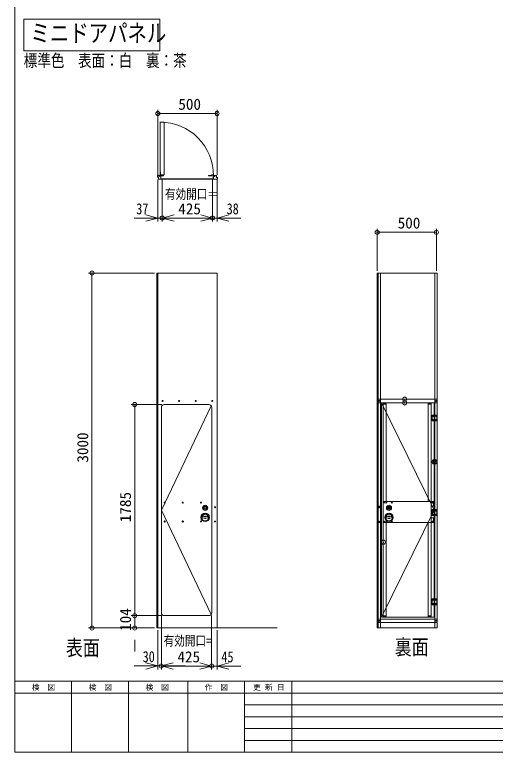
# Model space of a CAD drawing. Units: millimetres, scale not verified. Extents: x -20405 to 20405, y -7243 to 7243.
# Drawn here: x -20405 to -16348, y -3857 to 2378 of the extents above; entities that cross this region are included whole.
import ezdxf
from ezdxf.enums import TextEntityAlignment as Align

# ---------------------------------------------------------------- set-up
doc = ezdxf.new("R2010")
doc.units = ezdxf.units.MM
doc.header["$LTSCALE"] = 70
doc.header["$PDMODE"] = 32
doc.header["$PDSIZE"] = 35
for name, color, linetype, lineweight in [('0-0_(2m)Rｸﾘｱｺｰﾅｰﾊﾟﾈﾙ', 7, 'Continuous', 9), ('1-4_(3m)ﾐﾆﾄﾞｱﾊﾟﾈﾙ', 7, 'Continuous', 9), ('1-D_0', 7, 'Continuous', 9), ('2-F_MAIN', 4, 'Continuous', 5), ('3-4_text', 7, 'Continuous', 9), ('3-7_図面枠', 7, 'Continuous', 9)]:
    doc.layers.add(name, color=color, linetype=linetype, lineweight=lineweight)
doc.styles.add('ＭＳ ゴシック', font='')
doc.styles.get('ＭＳ ゴシック').set_extended_font_data('MS Gothic')

msp = doc.modelspace()

# ---------------------------------------------------------------- linework, layer by layer
at = {"layer": '0-0_(2m)Rｸﾘｱｺｰﾅｰﾊﾟﾈﾙ'}
for p, q in [((-20405.27, 7242.75), (-20405.27, -3857.25)), ((-20328.48, 2073.05), (-20328.48, 2339.05))]:
    msp.add_line(p, q, dxfattribs=at)
at = {"layer": '1-4_(3m)ﾐﾆﾄﾞｱﾊﾟﾈﾙ'}
for p, q in [((-19145.04, 1469.43), (-19181.04, 1469.43)), ((-19176.84, 1020.68), (-19176.84, 1469.43)), ((-19145.04, 1469.43), (-19145.04, 1024.43)), ((-19180.59, 1017.68), (-19200.59, 1017.68)), ((-19181.78, 1016.48), (-19199.39, 1016.48)), ((-19199.39, 1004.88), (-19199.39, 1016.48)), ((-19191.39, 1004.77), (-19199.39, 1004.77)), ((-19194.84, 1018.88), (-19179.24, 1018.88)), ((-19194.84, 1018.88), (-19194.84, 1017.68)), ((-19194.84, 1017.68), (-19158.84, 1017.68)), ((-19192.59, 987.68), (-19192.59, 1003.68)), ((-19191.39, 988.77), (-19191.39, 1004.77)), ((-19180.59, 1009.18), (-19180.59, 1017.68)), ((-19176.84, 1018.88), (-19158.84, 1018.88)), ((-19173.54, 1049.43), (-19173.54, 1024.43)), ((-19145.04, 1024.43), (-19173.54, 1024.43)), ((-19148.09, 1017.38), (-19173.08, 1017.38)), ((-19173.08, 988.88), (-19173.08, 1017.38)), ((-19148.09, 1016.18), (-19171.89, 1016.18)), ((-19171.89, 990.08), (-19171.89, 1016.18)), ((-19158.84, 1018.77), (-19158.84, 1017.27)), ((-19148.09, 1016.07), (-19148.09, 1017.27)), ((-18743.09, 1017.38), (-18768.08, 1017.38)), ((-18768.08, 1016.07), (-18768.08, 1017.27)), ((-18741.88, 1016.18), (-18768.08, 1016.18)), ((-18728.09, 1024.88), (-18743.09, 1024.88)), ((-18743.09, 1017.38), (-18743.09, 1024.88)), ((-18729.28, 1023.68), (-18741.88, 1023.68)), ((-18741.88, 1016.18), (-18741.88, 1023.68)), ((-18729.28, 990.08), (-18729.28, 1023.68)), ((-18729.28, 1023.68), (-18728.69, 1006.28)), ((-18728.09, 988.88), (-18728.09, 1024.88)), ((-18720.59, 1009.07), (-18720.59, 1017.57)), ((-18719.39, 1009.18), (-18720.59, 1009.18)), ((-18719.39, 1009.18), (-18719.39, 1016.48)), ((-18701.79, 1016.48), (-18719.39, 1016.48)), ((-18701.79, 1000.48), (-18701.79, 1016.48)), ((-18693.79, 1000.48), (-18701.79, 1000.48)), ((-18692.59, 1001.68), (-18700.58, 1001.68)), ((-18693.79, 988.88), (-18693.79, 1000.48)), ((-18692.59, 987.68), (-18692.59, 1001.68)), ((-19154.59, 987.68), (-19192.59, 987.68)), ((-18693.79, 988.88), (-19191.39, 988.88)), ((-18728.09, 988.88), (-19173.08, 988.88)), ((-18729.28, 990.08), (-19171.89, 990.08)), ((-19154.59, 988.88), (-19154.59, 987.68)), ((-18729.58, 988.77), (-18729.58, 987.57)), ((-18692.59, 987.68), (-18729.58, 987.68)), ((-19205.39, 193.73), (-19205.39, -2806.27)), ((-18697.39, 193.73), (-19205.39, 193.73)), ((-19197.39, 193.73), (-19197.39, -2806.27)), ((-18697.39, 193.73), (-18697.39, -2806.27)), ((-17345.16, 193.74), (-16837.16, 193.74)), ((-17345.16, 193.69), (-17345.16, -2806.31)), ((-17337.17, 68), (-17337.16, 193.74)), ((-17337.16, 193.74), (-17337.16, -2806.26)), ((-17317.16, 193.74), (-17317.16, -872.26)), ((-16857.16, 193.74), (-16857.16, -872.26)), ((-16837.18, 67.95), (-16837.16, 193.69)), ((-16837.16, 193.74), (-16837.16, -2806.26)), ((-16837.32, -1282.09), (-16837.18, 19.35)), ((-17336.17, -872.26), (-17336.17, -902.26)), ((-17317.16, -872.26), (-17317.16, -902.26)), ((-16857.16, -872.26), (-16857.16, -902.26)), ((-18767.39, -917.27), (-19142.39, -917.27)), ((-17336.17, -902.26), (-16838.16, -902.26)), ((-17317.16, -902.26), (-17317.16, -1776.26)), ((-17309.66, -904.26), (-16864.66, -904.26)), ((-17309.66, -904.26), (-17309.66, -2714.26)), ((-17294.66, -904.26), (-17294.66, -2714.26)), ((-17269.67, -904.26), (-17269.67, -1736.26)), ((-16914.66, -904.26), (-16914.66, -1736.26)), ((-16889.66, -904.26), (-16889.66, -1736.26)), ((-16864.66, -904.26), (-16864.66, -1006.26)), ((-16857.16, -902.26), (-16857.16, -1006.26)), ((-19167.39, -2677.27), (-19167.39, -942.27)), ((-18742.39, -2677.27), (-18742.39, -942.27)), ((-16879.42, -1056.26), (-16879.42, -1006.26)), ((-16864.41, -1006.26), (-16879.42, -1006.26)), ((-16864.41, -1056.26), (-16879.42, -1056.26)), ((-16864.66, -1056.26), (-16864.66, -1806.26)), ((-16864.41, -1056.26), (-16864.41, -1006.26)), ((-16857.41, -1019.26), (-16864.41, -1019.26)), ((-16857.41, -1043.26), (-16864.41, -1043.26)), ((-16842.41, -1006.26), (-16863.91, -1006.26)), ((-16863.91, -1019.26), (-16863.91, -1006.26)), ((-16863.91, -1056.26), (-16863.91, -1043.26)), ((-16842.41, -1056.26), (-16863.91, -1056.26)), ((-16857.91, -1043.26), (-16857.91, -1019.26)), ((-16857.41, -1056.26), (-16857.41, -1006.26)), ((-16857.16, -1056.26), (-16857.16, -1806.26)), ((-16842.41, -1056.26), (-16842.41, -1006.26)), ((-17345.16, -1282.27), (-17345.17, -1330.71)), ((-17337.16, -2631.96), (-17337.16, -1330.64)), ((-16837.16, -2632.01), (-16837.16, -1330.69)), ((-16868.16, -1736.26), (-17293.16, -1736.26)), ((-17293.16, -1736.26), (-17293.16, -1916.26)), ((-16889.66, -1736.26), (-16889.66, -1776.26)), ((-16868.16, -1736.26), (-16868.16, -1776.26)), ((-17335.96, -1776.26), (-17335.96, -1916.26)), ((-17315.96, -1776.26), (-17335.96, -1776.26)), ((-17317.16, -1776.26), (-17317.16, -1916.26)), ((-17315.96, -1776.26), (-17315.96, -1916.26)), ((-17245.91, -1779.28), (-17245.91, -1803.24)), ((-17244.41, -1779.28), (-17245.91, -1779.28)), ((-17244.41, -1803.24), (-17245.91, -1803.24)), ((-17244.41, -1779.28), (-17244.41, -1803.24)), ((-16868.16, -1776.26), (-16890.16, -1776.26)), ((-16890.16, -1776.26), (-16890.16, -1876.26)), ((-16889.66, -1776.26), (-16889.66, -1876.26)), ((-16864.41, -1806.26), (-16879.42, -1806.26)), ((-16879.42, -1856.26), (-16879.42, -1806.26)), ((-16864.41, -1856.26), (-16864.41, -1806.26)), ((-16842.41, -1806.26), (-16863.91, -1806.26)), ((-16863.91, -1819.26), (-16863.91, -1806.26)), ((-16857.41, -1856.26), (-16857.41, -1806.26)), ((-16842.41, -1856.26), (-16842.41, -1806.26)), ((-18821.76, -1870.27), (-18822.87, -1870.27)), ((-18797.39, -1863.77), (-18821.76, -1866.27)), ((-18821.76, -1866.27), (-18821.76, -1876.27)), ((-18773.01, -1866.27), (-18797.39, -1863.77)), ((-18773.01, -1866.27), (-18773.01, -1876.27)), ((-18771.91, -1870.27), (-18773.01, -1870.27)), ((-17270.65, -1870.26), (-17269.53, -1870.26)), ((-17269.53, -1866.26), (-17245.17, -1863.76)), ((-17269.53, -1866.26), (-17269.53, -1876.26)), ((-17220.79, -1870.26), (-17219.68, -1870.26)), ((-16864.41, -1856.26), (-16879.42, -1856.26)), ((-16864.66, -1856.26), (-16864.66, -2561.26)), ((-16857.41, -1819.26), (-16864.41, -1819.26)), ((-16857.41, -1843.26), (-16864.41, -1843.26)), ((-16863.91, -1856.26), (-16863.91, -1843.26)), ((-16842.41, -1856.26), (-16863.91, -1856.26)), ((-16857.91, -1843.26), (-16857.91, -1819.26)), ((-16857.16, -1856.26), (-16857.16, -2561.26)), ((-19131.38, -1906.27), (-19147.39, -1906.27)), ((-19139.39, -1898.27), (-19139.39, -1914.27)), ((-18978.39, -1906.27), (-18994.39, -1906.27)), ((-18986.39, -1898.27), (-18986.39, -1914.27)), ((-18825.88, -1871.27), (-18825.88, -1874.27)), ((-18822.89, -1874.27), (-18825.88, -1874.27)), ((-18822.89, -1871.27), (-18822.89, -1874.27)), ((-18821.76, -1872.27), (-18822.89, -1872.27)), ((-18771.89, -1872.27), (-18773.01, -1872.27)), ((-18771.89, -1871.27), (-18771.89, -1874.27)), ((-18768.89, -1874.27), (-18771.89, -1874.27)), ((-18768.89, -1871.27), (-18768.89, -1874.27)), ((-17315.96, -1916.26), (-17335.96, -1916.26)), ((-17317.16, -1916.26), (-17317.16, -2731.26)), ((-16868.16, -1916.26), (-17293.16, -1916.26)), ((-17270.66, -1871.26), (-17270.66, -1874.26)), ((-17270.66, -1872.26), (-17269.53, -1872.26)), ((-17269.67, -1916.26), (-17269.67, -2714.26)), ((-17245.17, -1878.76), (-17269.53, -1876.26)), ((-17220.79, -1876.26), (-17245.17, -1878.76)), ((-17220.79, -1872.26), (-17219.66, -1872.26)), ((-17216.66, -1871.26), (-17216.66, -1874.26)), ((-16914.66, -1916.26), (-16914.66, -2714.26)), ((-16868.16, -1876.26), (-16890.16, -1876.26)), ((-16889.66, -1876.26), (-16889.66, -1916.26)), ((-16889.66, -1916.26), (-16889.66, -2714.26)), ((-16868.16, -1876.26), (-16868.16, -1916.26)), ((-16864.41, -2561.26), (-16879.42, -2561.26)), ((-16879.42, -2611.26), (-16879.42, -2561.26)), ((-16864.41, -2611.26), (-16879.42, -2611.26)), ((-16864.66, -2611.26), (-16864.66, -2714.26)), ((-16864.41, -2611.26), (-16864.41, -2561.26)), ((-16857.41, -2574.26), (-16864.41, -2574.26)), ((-16857.41, -2598.26), (-16864.41, -2598.26)), ((-16842.41, -2561.26), (-16863.91, -2561.26)), ((-16863.91, -2574.26), (-16863.91, -2561.26)), ((-16863.91, -2611.26), (-16863.91, -2598.26)), ((-16842.41, -2611.26), (-16863.91, -2611.26)), ((-16857.91, -2598.26), (-16857.91, -2574.26)), ((-16857.41, -2611.26), (-16857.41, -2561.26)), ((-16857.16, -2611.26), (-16857.16, -2731.26)), ((-16842.41, -2611.26), (-16842.41, -2561.26)), ((-17337.16, -2806.26), (-17337.16, -2680.56)), ((-16837.16, -2806.31), (-16837.16, -2680.61)), ((-18767.39, -2702.27), (-19142.39, -2702.27)), ((-17336.17, -2731.26), (-16838.16, -2731.26)), ((-17336.17, -2731.26), (-17336.17, -2761.26)), ((-17336.17, -2731.26), (-17336.17, -2761.26)), ((-17317.16, -2731.26), (-17317.16, -2761.26)), ((-17309.66, -2714.26), (-16864.66, -2714.26)), ((-16857.16, -2731.26), (-16857.16, -2761.26)), ((-16838.16, -2731.26), (-16838.16, -2761.26)), ((-17336.17, -2761.26), (-16838.16, -2761.26)), ((-17317.16, -2761.26), (-17317.16, -2806.26)), ((-16857.16, -2761.26), (-16857.16, -2806.26)), ((-19205.39, -2806.27), (-18697.39, -2806.27)), ((-17345.16, -2806.26), (-16837.16, -2806.26))]:
    msp.add_line(p, q, dxfattribs=at)
for points in [[(-19192.59, 1003.68), (-19200.59, 1003.68), (-19200.59, 1017.68)], [(-19180.59, 1009.18), (-19181.78, 1009.18), (-19181.78, 1016.48)], [(-18700.58, 1001.68), (-18700.58, 1017.68), (-18720.59, 1017.68)], [(-17336.17, -872.26), (-16838.16, -872.26), (-16838.16, -902.26)], [(-18747.24, -2692.07), (-19167.39, -1809.77), (-18747.24, -927.46)], [(-17309.66, -904.26), (-16864.66, -1809.26), (-17309.66, -2714.26)], [(-17245.17, -1863.76), (-17220.79, -1866.26), (-17220.79, -1876.26)], [(-18821.76, -1876.27), (-18797.39, -1878.77), (-18773.01, -1876.27)], [(-17273.66, -1871.26), (-17273.66, -1874.26), (-17270.66, -1874.26)], [(-17219.66, -1871.26), (-17219.66, -1874.26), (-17216.66, -1874.26)]]:
    msp.add_lwpolyline(points, dxfattribs=at)
for centre, radius in [((-19176.84, 1020.68), 1.8), ((-19157.39, -887.27), 4), ((-19017.39, -887.27), 4), ((-18877.39, -887.27), 4), ((-18737.39, -887.27), 4), ((-17327.16, -887.26), 4), ((-17284.66, -911.76), 4), ((-17274.66, -911.76), 4), ((-16909.66, -911.76), 4), ((-16899.66, -911.76), 4), ((-16847.16, -887.26), 4), ((-16871.91, -1013.76), 4), ((-16871.91, -1048.76), 4), ((-16849.91, -1013.76), 4), ((-16849.91, -1048.76), 4), ((-19139.39, -1746.27), 4), ((-18986.39, -1746.27), 4), ((-18833.39, -1746.27), 4), ((-17288.16, -1746.26), 4), ((-17268.16, -1746.26), 4), ((-17222.16, -1746.26), 4), ((-16877.16, -1746.26), 4), ((-18797.39, -1791.27), 21.5), ((-18797.39, -1791.27), 15), ((-18797.39, -1791.27), 14), ((-18797.39, -1791.27), 7.5), ((-18714.39, -1786.27), 4), ((-17328.16, -1786.26), 4), ((-17245.17, -1791.26), 21.5), ((-17245.17, -1791.26), 15), ((-17245.17, -1791.26), 14), ((-18797.39, -1871.27), 36.5), ((-18797.39, -1871.27), 30.5), ((-17245.17, -1871.26), 36.5), ((-17245.17, -1871.26), 30.5), ((-16871.91, -1813.76), 4), ((-16871.91, -1848.76), 4), ((-16849.91, -1813.76), 4), ((-16849.91, -1848.76), 4), ((-19139.39, -1906.27), 4), ((-19139.39, -1906.27), 2), ((-18986.39, -1906.27), 4), ((-18986.39, -1906.27), 2), ((-18833.39, -1906.27), 4), ((-18714.39, -1906.27), 4), ((-17328.16, -1906.26), 4), ((-17288.16, -1906.26), 4), ((-17268.16, -1906.26), 4), ((-17222.16, -1906.26), 4), ((-16877.16, -1906.26), 4), ((-16871.91, -2568.76), 4), ((-16871.91, -2603.76), 4), ((-16849.91, -2568.76), 4), ((-16849.91, -2603.76), 4), ((-17327.16, -2746.26), 4), ((-17284.66, -2706.76), 4), ((-17274.66, -2706.76), 4), ((-16909.66, -2706.76), 4), ((-16899.66, -2706.76), 4), ((-16847.16, -2746.26), 4)]:
    msp.add_circle(centre, radius, dxfattribs=at)
for centre, radius, start, end in [((-19176.84, 1020.66), 448.76, 359.633, 90), ((-19176.84, 1020.68), 3, 323.13, 270), ((-19142.39, -942.27), 25, 90, 180), ((-18767.39, -942.27), 25, 0, 90), ((-17245.17, -1791.26), 7.5, 95.739, 264.261), ((-17245.17, -1791.26), 7.5, 275.739, 84.261), ((-18797.39, -1871.27), 28.5, 0, 180), ((-18797.39, -1871.27), 25.5, 0, 180), ((-18797.39, -1871.27), 10, 42.396, 137.604), ((-17245.17, -1871.26), 28.5, 0, 180), ((-17245.17, -1871.26), 25.5, 0, 180), ((-17245.17, -1871.26), 10, 42.396, 137.604), ((-18797.39, -1871.27), 10, 222.396, 317.604), ((-17245.17, -1871.26), 10, 222.396, 317.604), ((-19142.39, -2677.27), 25, 180, 270), ((-18767.39, -2677.27), 25, 270, 0)]:
    msp.add_arc(centre, radius, start, end, dxfattribs=at)
for p in [(-17113.24, -872.26), (-17113.24, -902.26), (-17113.24, -904.26), (-16864.66, -1401.82), (-16857.16, -1401.82), (-17293.16, -2081.3)]:
    msp.add_point(p, dxfattribs=at)
at = {"layer": '1-D_0'}
for p, q in [((-19197.39, 1025.2), (-19197.39, 1572.96)), ((-18697.39, 1025.2), (-18697.39, 1572.96)), ((-18697.39, 1542.95), (-19197.39, 1542.95)), ((-19097.39, 1542.95), (-18797.39, 1542.95)), ((-19160.39, 985.31), (-19160.39, 628.89)), ((-18735.39, 985.31), (-18735.39, 628.89)), ((-19197.39, 658.9), (-19297.39, 658.9)), ((-18735.39, 658.9), (-19160.39, 658.9)), ((-19160.39, 658.9), (-19060.38, 658.9)), ((-19060.38, 658.9), (-18835.39, 658.9)), ((-18735.39, 658.9), (-18835.39, 658.9)), ((-18697.39, 658.9), (-18597.39, 658.9)), ((-17345.16, 213.79), (-17345.16, 568.9)), ((-16845.16, 213.74), (-16845.16, 568.9)), ((-16845.16, 538.9), (-17345.16, 538.9)), ((-17245.17, 538.9), (-16945.16, 538.9)), ((-19225.39, 193.73), (-19783.54, 193.73)), ((-19753.54, 193.73), (-19753.54, -2806.27)), ((-19753.54, -2706.27), (-19753.54, 93.73)), ((-19162.55, -917.27), (-19422.69, -917.27)), ((-19392.69, -917.27), (-19392.69, -2702.27)), ((-19392.69, -2602.27), (-19392.69, -1017.27)), ((-19392.53, -2602.27), (-19392.53, -2502.27)), ((-19162.39, -2702.27), (-19422.69, -2702.27)), ((-19162.39, -2702.27), (-19422.53, -2702.27)), ((-19167.39, -2697.27), (-19167.39, -3158.7)), ((-18742.85, -2702.04), (-18742.85, -3158.7)), ((-19225.39, -2806.27), (-19783.54, -2806.27)), ((-19225.39, -2806.27), (-19422.53, -2806.27)), ((-19392.53, -2906.27), (-19392.53, -3006.27)), ((-19197.39, -3127.3), (-19297.39, -3127.3)), ((-19167.39, -3127.3), (-19067.38, -3127.3)), ((-18742.85, -3128.7), (-19167.39, -3128.7)), ((-19067.38, -3128.7), (-18842.84, -3128.7)), ((-18742.85, -3128.7), (-18842.84, -3128.7)), ((-18697.39, -3128.7), (-18597.39, -3128.7))]:
    msp.add_line(p, q, dxfattribs=at)
at = {"layer": '1-D_0', "color": 4, "lineweight": 5}
for p, q in [((-19197.39, 985.31), (-19197.39, 628.89)), ((-19160.39, 985.31), (-19160.39, 628.89)), ((-18735.39, 985.31), (-18735.39, 628.89)), ((-18697.39, 985.31), (-18697.39, 628.89)), ((-19297.39, 658.9), (-19397.39, 658.9)), ((-19197.39, 658.9), (-19160.39, 658.9)), ((-19060.38, 658.9), (-18960.39, 658.9)), ((-18835.39, 658.9), (-18935.38, 658.9)), ((-18735.39, 658.9), (-18697.39, 658.9)), ((-18597.39, 658.9), (-18497.39, 658.9)), ((-19167.39, -2697.27), (-19167.39, -3157.3)), ((-18742.85, -2702.04), (-18742.85, -3158.7)), ((-19197.39, -2826.27), (-19197.39, -3157.3)), ((-18697.39, -2826.27), (-18697.39, -3158.7)), ((-19297.39, -3127.3), (-19397.39, -3127.3)), ((-19197.39, -3127.3), (-19167.39, -3127.3)), ((-19067.38, -3127.3), (-18967.39, -3127.3)), ((-18842.84, -3128.7), (-18942.85, -3128.7)), ((-18742.85, -3128.7), (-18697.39, -3128.7)), ((-18597.39, -3128.7), (-18497.39, -3128.7))]:
    msp.add_line(p, q, dxfattribs=at)
at = {"layer": '1-D_0'}
for points in [[(-19297.39, 685.69), (-19197.39, 658.9), (-19297.39, 632.1)], [(-19060.38, 632.1), (-19160.39, 658.9), (-19060.38, 685.69)], [(-18835.39, 685.69), (-18735.39, 658.9), (-18835.39, 632.1)], [(-18597.39, 632.1), (-18697.39, 658.9), (-18597.39, 685.69)], [(-19392.53, -2806.27), (-19392.53, -2702.27), (-19392.53, -2806.27)], [(-19297.39, -3100.5), (-19197.39, -3127.3), (-19297.39, -3154.1)], [(-19067.38, -3154.1), (-19167.39, -3127.3), (-19067.38, -3100.5)], [(-18842.84, -3101.9), (-18742.85, -3128.7), (-18842.84, -3155.49)], [(-18597.39, -3155.49), (-18697.39, -3128.7), (-18597.39, -3101.9)]]:
    msp.add_lwpolyline(points, dxfattribs=at)
for p in [(-19197.39, 1542.95), (-18697.39, 1542.95), (-19160.39, 658.9), (-18735.39, 658.9), (-17345.16, 538.9), (-16845.16, 538.9), (-19753.54, 193.73), (-19392.69, -917.27), (-19392.69, -2702.27), (-19392.53, -2702.27), (-19753.54, -2806.27), (-19392.53, -2806.27), (-19167.39, -3128.7), (-18742.85, -3128.7)]:
    msp.add_point(p, dxfattribs=at)
at = {"layer": '2-F_MAIN'}
msp.add_line((-18189.39, -2806.27), (-18697.39, -2806.27), dxfattribs=at)
at = {"layer": '3-4_text'}
msp.add_lwpolyline([(-20328.48, 2339.05), (-19180.55, 2339.05), (-19180.55, 2073.05), (-20328.48, 2073.05)], dxfattribs=at)
at = {"layer": '3-7_図面枠'}
for p, q in [((-20405.27, -3257.25), (-4305.27, -3257.25)), ((-19925.28, -3257.25), (-19925.28, -3857.25)), ((-19445.28, -3257.25), (-19445.28, -3857.25)), ((-18945.28, -3257.25), (-18945.28, -3857.25)), ((-18465.28, -3257.25), (-18465.28, -3857.25)), ((-18065.28, -3257.25), (-18065.28, -3857.25)), ((-20405.27, -3357.25), (-14025.28, -3357.25)), ((-18465.28, -3457.25), (-14025.28, -3457.25)), ((-18465.28, -3557.25), (-14025.28, -3557.25)), ((-18465.28, -3657.25), (-14025.28, -3657.25)), ((-18465.28, -3757.25), (-14025.28, -3757.25))]:
    msp.add_line(p, q, dxfattribs=at)
for points in [[(-20405.27, -3857.25), (-4305.27, -3857.25), (-4305.27, 7242.75), (-20405.27, 7242.75)], [(-20405.27, 7242.75), (-20405.27, -3257.25), (-4305.27, -3257.25)]]:
    msp.add_lwpolyline(points, dxfattribs=at)

# ---------------------------------------------------------------- texts
at = {"layer": '1-D_0', "color": 2, "style": 'ＭＳ ゴシック'}
for s, p in [('500', (-19024.19, 1546.15)), ('425', (-19024.68, 662.1)), ('500', (-17171.96, 542.1)), ('425', (-19031.92, -3125.5))]:
    msp.add_text(s, height=93.84, dxfattribs=at).set_placement(p, align=Align.BOTTOM_LEFT)
at = {"layer": '1-D_0', "color": 2, "style": 'ＭＳ ゴシック', "width": 0.8}
for s, p in [('37', (-19379.13, 662.1)), ('38', (-18616.14, 662.1)), ('30', (-19325.14, -3124.1)), ('45', (-18660.69, -3125.5))]:
    msp.add_text(s, height=93.84, dxfattribs=at).set_placement(p, align=Align.BOTTOM_LEFT)
at = {"layer": '1-D_0', "color": 2, "style": 'ＭＳ ゴシック'}
for s, p in [('3000', (-19756.74, -1408.67)), ('1785', (-19395.89, -1912.17)), ('104', (-19395.73, -2831.07))]:
    msp.add_text(s, height=93.84, rotation=90, dxfattribs=at).set_placement(p, align=Align.BOTTOM_LEFT)
at = {"layer": '3-4_text', "style": 'ＭＳ ゴシック', "width": 0.8}
for s, height, p in [('ミニドアパネル', 150.1, (-20272.29, 2102.52)), ('標準色\u3000表面：白\u3000裏：茶', 105.1, (-20329.76, 1906.3)), ('有効開口＝\u3000\u3000', 82.11, (-19137.24, 796.52)), ('有効開口=\u3000', 82.11, (-19148.12, -2979.87)), ('表面', 131.4, (-19974.22, -3079.8)), ('裏面', 131.4, (-17196.81, -3072.61))]:
    msp.add_text(s, height=height, dxfattribs=at).set_placement(p, align=Align.BOTTOM_LEFT)
at = {"layer": '3-7_図面枠', "style": 'ＭＳ ゴシック'}
for s, p in [('検\u3000図', (-20261.28, -3345.65)), ('検\u3000図', (-19781.28, -3345.65)), ('検\u3000図', (-19301.28, -3345.65)), ('作\u3000図', (-18801.28, -3345.65)), ('更 新 日', (-18393.28, -3345.65))]:
    msp.add_text(s, height=46.92, dxfattribs=at).set_placement(p, align=Align.BOTTOM_LEFT)

doc.saveas('drawing.dxf')
